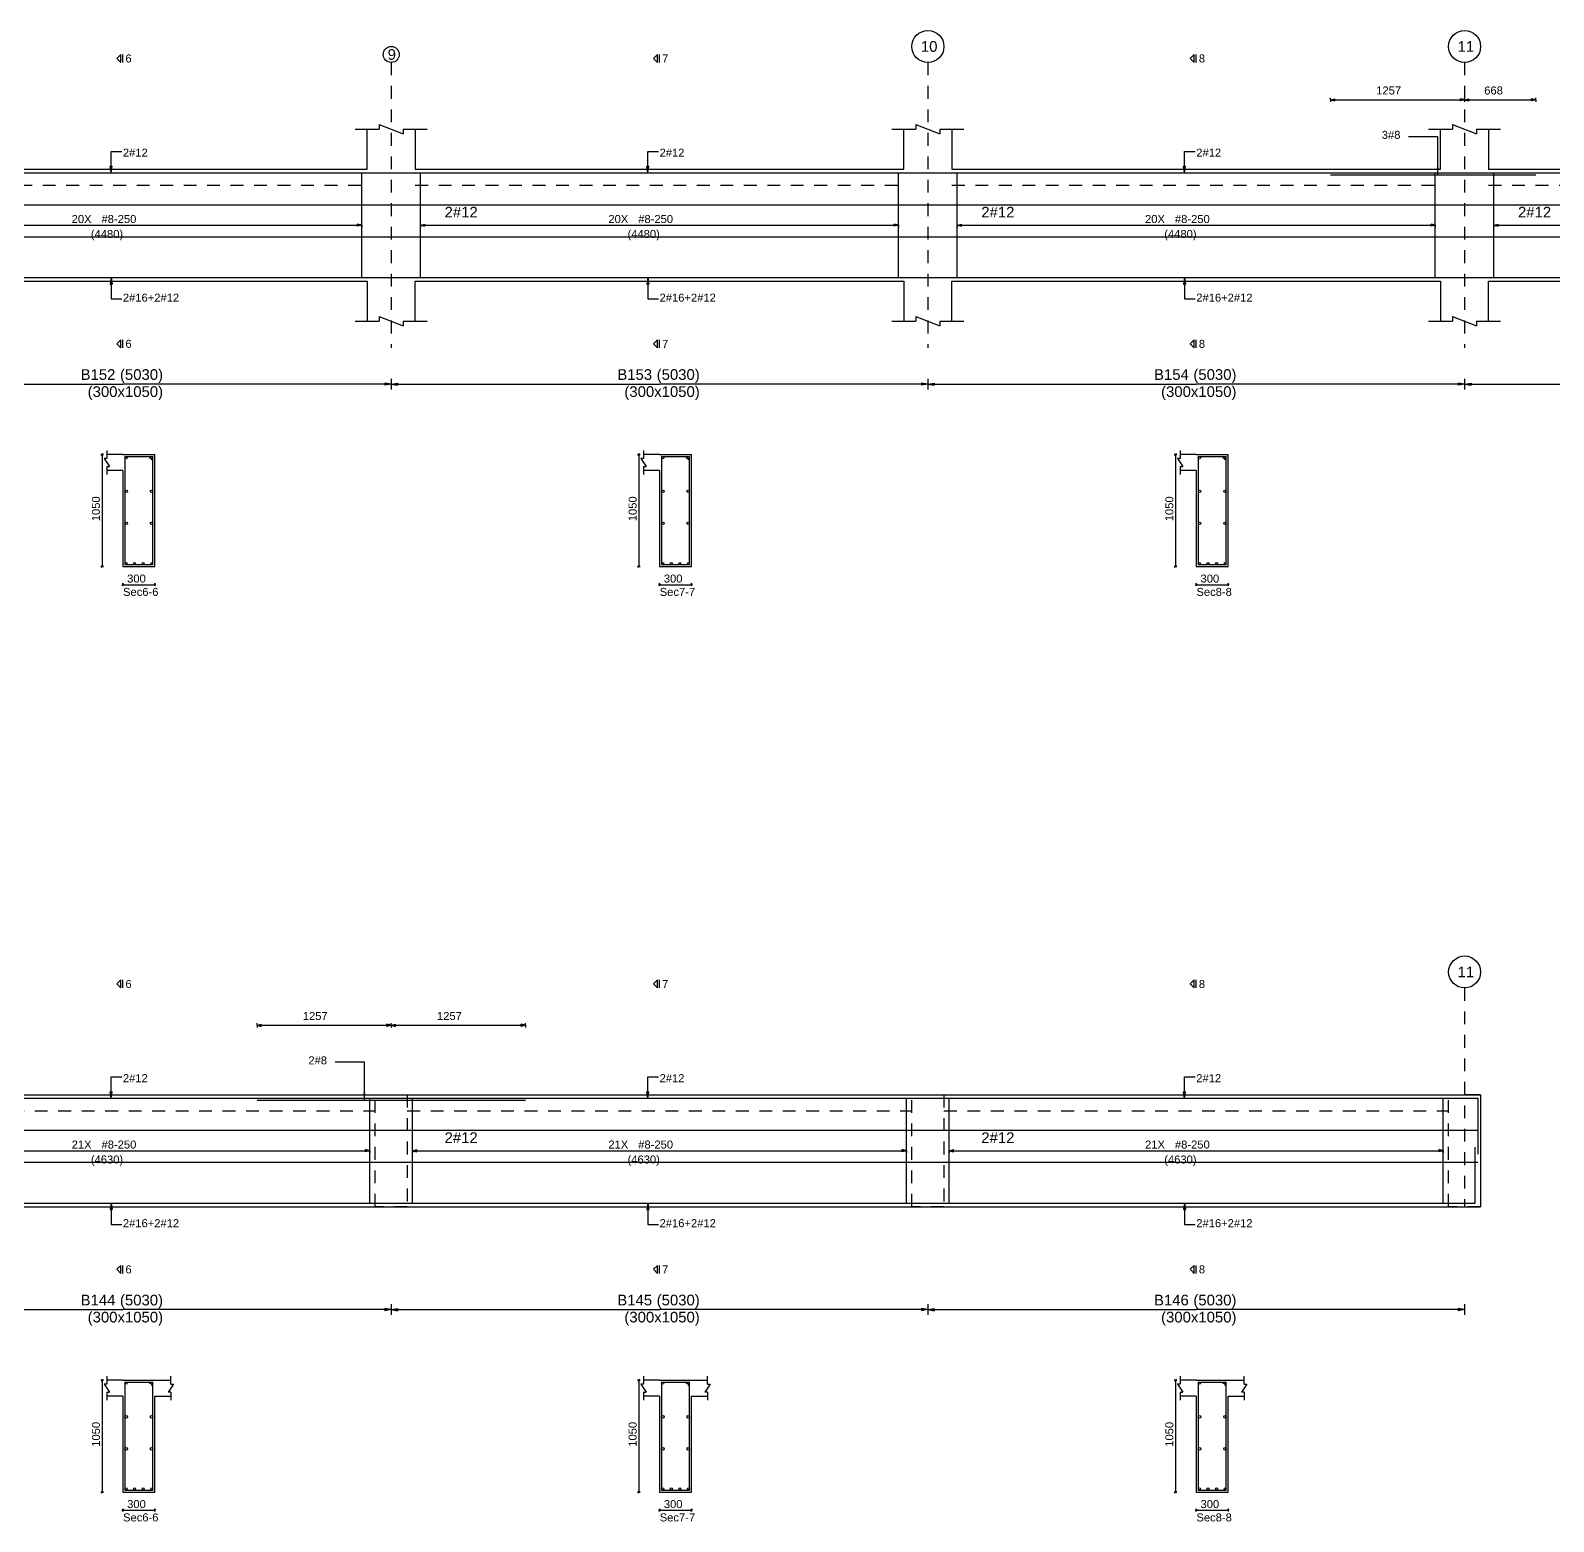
# Model space of a CAD drawing. Extents: x 0 to 98, y 3 to 248.
# Drawn here: x 64.3 to 78.57, y 233.88 to 247.86 of the extents above; entities that cross this region are included whole.
import ezdxf

# ---------------------------------------------------------------- set-up
doc = ezdxf.new("R2010")
doc.units = 0
doc.linetypes.add('ACAD_ISO02W100', pattern=[15, 12, -3])
for name, color, linetype in [('Axisline', 1, 'CONTINUOUS'), ('Axisline_Name', 2, 'CONTINUOUS'), ('Beam_bottombarlabeling', 2, 'CONTINUOUS'), ('Beam_Cross_Label', 4, 'CONTINUOUS'), ('Beam_CrossSection', 2, 'CONTINUOUS'), ('Beam_Dimensions_LS', 3, 'CONTINUOUS'), ('Beam_NameLS', 6, 'CONTINUOUS'), ('Beam_topbarsLabeling', 2, 'CONTINUOUS'), ('dim_all', 7, 'CONTINUOUS'), ('Extra_Topsteel_Labeling', 2, 'CONTINUOUS'), ('Extrabars', 7, 'CONTINUOUS'), ('Longsection', 2, 'CONTINUOUS'), ('main_botbars', 4, 'CONTINUOUS'), ('main_topbars', 4, 'CONTINUOUS'), ('SecondaryBeam', 2, 'CONTINUOUS'), ('SectionLine', 4, 'CONTINUOUS'), ('Sidefacebar', 140, 'CONTINUOUS'), ('Slabline', 253, 'CONTINUOUS'), ('span_dim', 7, 'CONTINUOUS'), ('spanline', 7, 'CONTINUOUS'), ('Stirrup_bar', 1, 'CONTINUOUS'), ('Stirrup_Dia_Spacing', 2, 'CONTINUOUS'), ('Stirrup_Length', 7, 'CONTINUOUS'), ('Stirrup_Numbers', 2, 'CONTINUOUS')]:
    doc.layers.add(name, color=color, linetype=linetype)
doc.styles.add('STRUDS_Arial', font='ARIAL.TTF', dxfattribs={"height": 0.04})

msp = doc.modelspace()

# ---------------------------------------------------------------- linework, layer by layer
at = {"layer": 'Axisline', "linetype": 'ACAD_ISO02W100', "ltscale": 0.01}
for p, q in [((67.68, 247.555), (67.68, 244.88)), ((72.71, 247.555), (72.71, 244.88)), ((77.74, 247.555), (77.74, 244.88)), ((77.74, 238.88), (77.74, 236.83))]:
    msp.add_line(p, q, dxfattribs=at)
at = {"layer": 'Axisline'}
for centre, radius in [((72.71, 247.705), 0.15), ((77.74, 247.705), 0.15), ((67.68, 247.63), 0.075), ((77.74, 239.03), 0.15)]:
    msp.add_circle(centre, radius, dxfattribs=at)
at = {"layer": 'Beam_bottombarlabeling'}
for p, q in [((65.055, 245.538), (65.045, 245.478)), ((65.055, 245.538), (65.055, 245.338)), ((65.055, 245.538), (65.065, 245.478)), ((70.085, 245.538), (70.075, 245.478)), ((70.085, 245.538), (70.085, 245.338)), ((70.085, 245.538), (70.095, 245.478)), ((75.115, 245.538), (75.105, 245.478)), ((75.115, 245.538), (75.115, 245.338)), ((75.115, 245.538), (75.125, 245.478)), ((65.045, 245.478), (65.065, 245.478)), ((70.075, 245.478), (70.095, 245.478)), ((75.105, 245.478), (75.125, 245.478)), ((65.055, 245.338), (65.155, 245.338)), ((70.085, 245.338), (70.185, 245.338)), ((75.115, 245.338), (75.215, 245.338)), ((65.055, 236.863), (65.045, 236.803)), ((65.055, 236.863), (65.055, 236.663)), ((65.055, 236.863), (65.065, 236.803)), ((70.085, 236.863), (70.075, 236.803)), ((70.085, 236.863), (70.085, 236.663)), ((70.085, 236.863), (70.095, 236.803)), ((75.115, 236.863), (75.105, 236.803)), ((75.115, 236.863), (75.115, 236.663)), ((75.115, 236.863), (75.125, 236.803)), ((65.045, 236.803), (65.065, 236.803)), ((70.075, 236.803), (70.095, 236.803)), ((75.105, 236.803), (75.125, 236.803)), ((65.055, 236.663), (65.155, 236.663)), ((70.085, 236.663), (70.185, 236.663)), ((75.115, 236.663), (75.215, 236.663))]:
    msp.add_line(p, q, dxfattribs=at)
for points in [[(65.055, 245.538), (65.045, 245.478), (65.055, 245.538), (65.065, 245.478)], [(70.085, 245.538), (70.075, 245.478), (70.085, 245.538), (70.095, 245.478)], [(75.115, 245.538), (75.105, 245.478), (75.115, 245.538), (75.125, 245.478)], [(65.055, 236.863), (65.045, 236.803), (65.055, 236.863), (65.065, 236.803)], [(70.085, 236.863), (70.075, 236.803), (70.085, 236.863), (70.095, 236.803)], [(75.115, 236.863), (75.105, 236.803), (75.115, 236.863), (75.125, 236.803)]]:
    msp.add_solid(points, dxfattribs=at)
at = {"layer": 'Beam_CrossSection'}
for p, q in [((65.015, 243.843), (64.99, 243.843)), ((64.99, 243.843), (65.04, 243.768)), ((65.015, 243.918), (65.015, 243.843)), ((65.165, 243.88), (65.015, 243.88)), ((65.165, 243.88), (65.465, 243.88)), ((65.165, 243.88), (65.165, 243.88)), ((65.465, 242.83), (65.465, 243.88)), ((65.465, 243.88), (65.465, 243.88)), ((70.045, 243.843), (70.02, 243.843)), ((70.02, 243.843), (70.07, 243.768)), ((70.045, 243.918), (70.045, 243.843)), ((70.195, 243.88), (70.045, 243.88)), ((70.195, 243.88), (70.495, 243.88)), ((70.195, 243.88), (70.195, 243.88)), ((70.495, 242.83), (70.495, 243.88)), ((70.495, 243.88), (70.495, 243.88)), ((75.075, 243.843), (75.05, 243.843)), ((75.05, 243.843), (75.1, 243.768)), ((75.075, 243.918), (75.075, 243.843)), ((75.225, 243.88), (75.075, 243.88)), ((75.225, 243.88), (75.525, 243.88)), ((75.225, 243.88), (75.225, 243.88)), ((75.525, 242.83), (75.525, 243.88)), ((75.525, 243.88), (75.525, 243.88)), ((65.015, 243.768), (65.015, 243.693)), ((65.015, 243.768), (65.04, 243.768)), ((65.165, 243.73), (65.015, 243.73)), ((65.165, 243.73), (65.165, 242.83)), ((70.045, 243.768), (70.045, 243.693)), ((70.045, 243.768), (70.07, 243.768)), ((70.195, 243.73), (70.045, 243.73)), ((70.195, 243.73), (70.195, 242.83)), ((75.075, 243.768), (75.075, 243.693)), ((75.075, 243.768), (75.1, 243.768)), ((75.225, 243.73), (75.075, 243.73)), ((75.225, 243.73), (75.225, 242.83)), ((65.165, 242.83), (65.465, 242.83)), ((70.195, 242.83), (70.495, 242.83)), ((75.225, 242.83), (75.525, 242.83)), ((65.015, 235.168), (64.99, 235.168)), ((64.99, 235.168), (65.04, 235.093)), ((65.015, 235.243), (65.015, 235.168)), ((65.165, 235.205), (65.015, 235.205)), ((65.165, 235.205), (65.465, 235.205)), ((65.165, 235.205), (65.165, 235.205)), ((65.465, 235.205), (65.465, 235.205)), ((65.465, 235.205), (65.615, 235.205)), ((65.64, 235.168), (65.59, 235.093)), ((65.615, 235.168), (65.615, 235.243)), ((65.615, 235.168), (65.64, 235.168)), ((70.045, 235.168), (70.02, 235.168)), ((70.02, 235.168), (70.07, 235.093)), ((70.045, 235.243), (70.045, 235.168)), ((70.195, 235.205), (70.045, 235.205)), ((70.195, 235.205), (70.495, 235.205)), ((70.195, 235.205), (70.195, 235.205)), ((70.495, 235.205), (70.495, 235.205)), ((70.495, 235.205), (70.645, 235.205)), ((70.67, 235.168), (70.62, 235.093)), ((70.645, 235.168), (70.645, 235.243)), ((70.645, 235.168), (70.67, 235.168)), ((75.075, 235.168), (75.05, 235.168)), ((75.05, 235.168), (75.1, 235.093)), ((75.075, 235.243), (75.075, 235.168)), ((75.225, 235.205), (75.075, 235.205)), ((75.225, 235.205), (75.525, 235.205)), ((75.225, 235.205), (75.225, 235.205)), ((75.525, 235.205), (75.525, 235.205)), ((75.525, 235.205), (75.675, 235.205)), ((75.7, 235.168), (75.65, 235.093)), ((75.675, 235.168), (75.675, 235.243)), ((75.675, 235.168), (75.7, 235.168)), ((65.015, 235.093), (65.015, 235.018)), ((65.015, 235.093), (65.04, 235.093)), ((65.165, 235.055), (65.015, 235.055)), ((65.165, 235.055), (65.165, 234.155)), ((65.465, 234.155), (65.465, 235.055)), ((65.465, 235.055), (65.615, 235.055)), ((65.615, 235.093), (65.59, 235.093)), ((65.615, 235.093), (65.615, 235.018)), ((70.045, 235.093), (70.045, 235.018)), ((70.045, 235.093), (70.07, 235.093)), ((70.195, 235.055), (70.045, 235.055)), ((70.195, 235.055), (70.195, 234.155)), ((70.495, 234.155), (70.495, 235.055)), ((70.495, 235.055), (70.645, 235.055)), ((70.645, 235.093), (70.62, 235.093)), ((70.645, 235.093), (70.645, 235.018)), ((75.075, 235.093), (75.075, 235.018)), ((75.075, 235.093), (75.1, 235.093)), ((75.225, 235.055), (75.075, 235.055)), ((75.225, 235.055), (75.225, 234.155)), ((75.525, 234.155), (75.525, 235.055)), ((75.525, 235.055), (75.675, 235.055)), ((75.675, 235.093), (75.65, 235.093)), ((75.675, 235.093), (75.675, 235.018)), ((65.165, 234.155), (65.465, 234.155)), ((70.195, 234.155), (70.495, 234.155)), ((75.225, 234.155), (75.525, 234.155))]:
    msp.add_line(p, q, dxfattribs=at)
at = {"layer": 'Beam_topbarsLabeling'}
for p, q in [((65.055, 246.522), (65.055, 246.722)), ((65.055, 246.722), (65.155, 246.722)), ((70.085, 246.522), (70.085, 246.722)), ((70.085, 246.722), (70.185, 246.722)), ((75.115, 246.522), (75.115, 246.722)), ((75.115, 246.722), (75.215, 246.722)), ((65.055, 246.522), (65.045, 246.582)), ((65.045, 246.582), (65.065, 246.582)), ((65.055, 246.522), (65.065, 246.582)), ((65.055, 246.582), (65.06, 246.582)), ((70.085, 246.522), (70.075, 246.582)), ((70.075, 246.582), (70.095, 246.582)), ((70.085, 246.522), (70.095, 246.582)), ((70.085, 246.582), (70.09, 246.582)), ((75.115, 246.522), (75.105, 246.582)), ((75.105, 246.582), (75.125, 246.582)), ((75.115, 246.522), (75.125, 246.582)), ((75.115, 246.582), (75.12, 246.582)), ((65.055, 237.847), (65.055, 238.047)), ((65.055, 238.047), (65.155, 238.047)), ((70.085, 237.847), (70.085, 238.047)), ((70.085, 238.047), (70.185, 238.047)), ((75.115, 237.847), (75.115, 238.047)), ((75.115, 238.047), (75.215, 238.047)), ((65.055, 237.847), (65.045, 237.907)), ((65.045, 237.907), (65.065, 237.907)), ((65.055, 237.847), (65.065, 237.907)), ((65.055, 237.907), (65.06, 237.907)), ((70.085, 237.847), (70.075, 237.907)), ((70.075, 237.907), (70.095, 237.907)), ((70.085, 237.847), (70.095, 237.907)), ((70.085, 237.907), (70.09, 237.907)), ((75.115, 237.847), (75.105, 237.907)), ((75.105, 237.907), (75.125, 237.907)), ((75.115, 237.847), (75.125, 237.907)), ((75.115, 237.907), (75.12, 237.907))]:
    msp.add_line(p, q, dxfattribs=at)
for points in [[(65.055, 246.522), (65.045, 246.582), (65.055, 246.522), (65.065, 246.582)], [(70.085, 246.522), (70.075, 246.582), (70.085, 246.522), (70.095, 246.582)], [(75.115, 246.522), (75.105, 246.582), (75.115, 246.522), (75.125, 246.582)], [(65.055, 237.847), (65.045, 237.907), (65.055, 237.847), (65.065, 237.907)], [(70.085, 237.847), (70.075, 237.907), (70.085, 237.847), (70.095, 237.907)], [(75.115, 237.847), (75.105, 237.907), (75.115, 237.847), (75.125, 237.907)]]:
    msp.add_solid(points, dxfattribs=at)
at = {"layer": 'dim_all'}
for p, q in [((76.4825, 247.205), (76.4825, 247.225)), ((76.4825, 247.205), (76.4825, 247.218)), ((76.4825, 247.205), (76.4825, 247.218)), ((76.4825, 247.205), (76.5225, 247.215)), ((76.4825, 247.205), (76.4825, 247.185)), ((76.4825, 247.205), (76.5225, 247.195)), ((76.4825, 247.205), (76.4825, 247.193)), ((76.4825, 247.205), (76.4825, 247.193)), ((76.4825, 247.205), (78.4075, 247.205)), ((76.5225, 247.195), (76.5225, 247.215)), ((77.74, 247.205), (77.7, 247.215)), ((77.7, 247.195), (77.7, 247.215)), ((77.74, 247.205), (77.7, 247.215)), ((77.7, 247.195), (77.7, 247.215)), ((77.74, 247.205), (77.7, 247.195)), ((77.74, 247.205), (77.7, 247.195)), ((77.74, 247.205), (77.74, 247.225)), ((77.74, 247.205), (77.74, 247.225)), ((77.74, 247.205), (77.74, 247.225)), ((77.74, 247.205), (77.74, 247.225)), ((77.74, 247.205), (77.74, 247.218)), ((77.74, 247.205), (77.74, 247.218)), ((77.74, 247.205), (77.74, 247.218)), ((77.74, 247.205), (77.74, 247.218)), ((77.74, 247.205), (77.78, 247.215)), ((77.74, 247.205), (77.78, 247.215)), ((77.74, 247.205), (77.74, 247.185)), ((77.74, 247.205), (77.78, 247.195)), ((77.74, 247.205), (77.74, 247.185)), ((77.74, 247.205), (77.74, 247.193)), ((77.74, 247.205), (77.74, 247.193)), ((77.74, 247.205), (77.74, 247.193)), ((77.74, 247.205), (77.74, 247.193)), ((77.74, 247.205), (77.74, 247.205)), ((77.74, 247.205), (77.74, 247.185)), ((77.74, 247.205), (77.78, 247.195)), ((77.74, 247.205), (77.74, 247.185)), ((77.78, 247.195), (77.78, 247.215)), ((77.78, 247.195), (77.78, 247.215)), ((78.4075, 247.205), (78.3675, 247.215)), ((78.3675, 247.195), (78.3675, 247.215)), ((78.4075, 247.205), (78.3675, 247.195)), ((78.4075, 247.205), (78.4075, 247.225)), ((78.4075, 247.205), (78.4075, 247.218)), ((78.4075, 247.205), (78.4075, 247.218)), ((78.4075, 247.205), (78.4075, 247.185)), ((78.4075, 247.205), (78.4075, 247.193)), ((78.4075, 247.205), (78.4075, 247.193)), ((64.97, 243.88), (64.9575, 243.88)), ((64.97, 243.88), (64.9612, 243.871)), ((64.97, 243.88), (64.9789, 243.889)), ((64.97, 243.88), (64.9825, 243.88)), ((64.97, 243.88), (64.97, 242.83)), ((70, 243.88), (69.9875, 243.88)), ((70, 243.88), (69.9912, 243.871)), ((70, 243.88), (70.0089, 243.889)), ((70, 243.88), (70.0125, 243.88)), ((70, 243.88), (70, 242.83)), ((75.03, 243.88), (75.0175, 243.88)), ((75.03, 243.88), (75.0212, 243.871)), ((75.03, 243.88), (75.0389, 243.889)), ((75.03, 243.88), (75.0425, 243.88)), ((75.03, 243.88), (75.03, 242.83)), ((64.97, 242.83), (64.9575, 242.83)), ((64.97, 242.83), (64.9612, 242.821)), ((64.97, 242.83), (64.9789, 242.839)), ((64.97, 242.83), (64.9825, 242.83)), ((70, 242.83), (69.9875, 242.83)), ((70, 242.83), (69.9912, 242.821)), ((70, 242.83), (70.0089, 242.839)), ((70, 242.83), (70.0125, 242.83)), ((75.03, 242.83), (75.0175, 242.83)), ((75.03, 242.83), (75.0212, 242.821)), ((75.03, 242.83), (75.0389, 242.839)), ((75.03, 242.83), (75.0425, 242.83)), ((65.165, 242.66), (65.165, 242.673)), ((65.165, 242.66), (65.1739, 242.669)), ((65.465, 242.66), (65.465, 242.673)), ((65.465, 242.66), (65.4739, 242.669)), ((70.195, 242.66), (70.195, 242.673)), ((70.195, 242.66), (70.2039, 242.669)), ((70.495, 242.66), (70.495, 242.673)), ((70.495, 242.66), (70.5039, 242.669)), ((75.225, 242.66), (75.225, 242.673)), ((75.225, 242.66), (75.2339, 242.669)), ((75.525, 242.66), (75.525, 242.673)), ((75.525, 242.66), (75.5339, 242.669)), ((65.165, 242.66), (65.1562, 242.651)), ((65.165, 242.66), (65.165, 242.648)), ((65.165, 242.66), (65.465, 242.66)), ((65.465, 242.66), (65.4562, 242.651)), ((65.465, 242.66), (65.465, 242.648)), ((70.195, 242.66), (70.1862, 242.651)), ((70.195, 242.66), (70.195, 242.648)), ((70.195, 242.66), (70.495, 242.66)), ((70.495, 242.66), (70.4862, 242.651)), ((70.495, 242.66), (70.495, 242.648)), ((75.225, 242.66), (75.2162, 242.651)), ((75.225, 242.66), (75.225, 242.648)), ((75.225, 242.66), (75.525, 242.66)), ((75.525, 242.66), (75.5162, 242.651)), ((75.525, 242.66), (75.525, 242.648)), ((66.4225, 238.53), (66.4225, 238.55)), ((66.4225, 238.53), (66.4225, 238.543)), ((66.4225, 238.53), (66.4225, 238.543)), ((66.4225, 238.53), (66.4625, 238.54)), ((66.4225, 238.53), (66.4225, 238.51)), ((66.4225, 238.53), (66.4625, 238.52)), ((66.4225, 238.53), (66.4225, 238.518)), ((66.4225, 238.53), (66.4225, 238.518)), ((66.4225, 238.53), (68.9375, 238.53)), ((66.4625, 238.52), (66.4625, 238.54)), ((67.68, 238.53), (67.64, 238.54)), ((67.64, 238.52), (67.64, 238.54)), ((67.68, 238.53), (67.64, 238.54)), ((67.64, 238.52), (67.64, 238.54)), ((67.68, 238.53), (67.64, 238.52)), ((67.68, 238.53), (67.64, 238.52)), ((67.68, 238.53), (67.68, 238.55)), ((67.68, 238.53), (67.68, 238.55)), ((67.68, 238.53), (67.68, 238.55)), ((67.68, 238.53), (67.68, 238.55)), ((67.68, 238.53), (67.68, 238.543)), ((67.68, 238.53), (67.68, 238.543)), ((67.68, 238.53), (67.68, 238.543)), ((67.68, 238.53), (67.68, 238.543)), ((67.68, 238.53), (67.72, 238.54)), ((67.68, 238.53), (67.72, 238.54)), ((67.68, 238.53), (67.68, 238.51)), ((67.68, 238.53), (67.72, 238.52)), ((67.68, 238.53), (67.68, 238.51)), ((67.68, 238.53), (67.68, 238.518)), ((67.68, 238.53), (67.68, 238.518)), ((67.68, 238.53), (67.68, 238.518)), ((67.68, 238.53), (67.68, 238.518)), ((67.68, 238.53), (67.68, 238.53)), ((67.68, 238.53), (67.68, 238.51)), ((67.68, 238.53), (67.72, 238.52)), ((67.68, 238.53), (67.68, 238.51)), ((67.72, 238.52), (67.72, 238.54)), ((67.72, 238.52), (67.72, 238.54)), ((68.9375, 238.53), (68.8975, 238.54)), ((68.8975, 238.52), (68.8975, 238.54)), ((68.9375, 238.53), (68.8975, 238.52)), ((68.9375, 238.53), (68.9375, 238.55)), ((68.9375, 238.53), (68.9375, 238.543)), ((68.9375, 238.53), (68.9375, 238.543)), ((68.9375, 238.53), (68.9375, 238.51)), ((68.9375, 238.53), (68.9375, 238.518)), ((68.9375, 238.53), (68.9375, 238.518)), ((64.97, 235.205), (64.9575, 235.205)), ((64.97, 235.205), (64.9612, 235.196)), ((64.97, 235.205), (64.9789, 235.214)), ((64.97, 235.205), (64.9825, 235.205)), ((64.97, 235.205), (64.97, 234.155)), ((70, 235.205), (69.9875, 235.205)), ((70, 235.205), (69.9912, 235.196)), ((70, 235.205), (70.0089, 235.214)), ((70, 235.205), (70.0125, 235.205)), ((70, 235.205), (70, 234.155)), ((75.03, 235.205), (75.0175, 235.205)), ((75.03, 235.205), (75.0212, 235.196)), ((75.03, 235.205), (75.0389, 235.214)), ((75.03, 235.205), (75.0425, 235.205)), ((75.03, 235.205), (75.03, 234.155)), ((64.97, 234.155), (64.9575, 234.155)), ((64.97, 234.155), (64.9612, 234.146)), ((64.97, 234.155), (64.9789, 234.164)), ((64.97, 234.155), (64.9825, 234.155)), ((70, 234.155), (69.9875, 234.155)), ((70, 234.155), (69.9912, 234.146)), ((70, 234.155), (70.0089, 234.164)), ((70, 234.155), (70.0125, 234.155)), ((75.03, 234.155), (75.0175, 234.155)), ((75.03, 234.155), (75.0212, 234.146)), ((75.03, 234.155), (75.0389, 234.164)), ((75.03, 234.155), (75.0425, 234.155)), ((65.165, 233.985), (65.1562, 233.976)), ((65.165, 233.985), (65.165, 233.998)), ((65.165, 233.985), (65.1739, 233.994)), ((65.165, 233.985), (65.165, 233.973)), ((65.165, 233.985), (65.465, 233.985)), ((65.465, 233.985), (65.4562, 233.976)), ((65.465, 233.985), (65.465, 233.998)), ((65.465, 233.985), (65.4739, 233.994)), ((65.465, 233.985), (65.465, 233.973)), ((70.195, 233.985), (70.1862, 233.976)), ((70.195, 233.985), (70.195, 233.998)), ((70.195, 233.985), (70.2039, 233.994)), ((70.195, 233.985), (70.195, 233.973)), ((70.195, 233.985), (70.495, 233.985)), ((70.495, 233.985), (70.4862, 233.976)), ((70.495, 233.985), (70.495, 233.998)), ((70.495, 233.985), (70.5039, 233.994)), ((70.495, 233.985), (70.495, 233.973)), ((75.225, 233.985), (75.2162, 233.976)), ((75.225, 233.985), (75.225, 233.998)), ((75.225, 233.985), (75.2339, 233.994)), ((75.225, 233.985), (75.225, 233.973)), ((75.225, 233.985), (75.525, 233.985)), ((75.525, 233.985), (75.5162, 233.976)), ((75.525, 233.985), (75.525, 233.998)), ((75.525, 233.985), (75.5339, 233.994)), ((75.525, 233.985), (75.525, 233.973))]:
    msp.add_line(p, q, dxfattribs=at)
for points in [[(76.4825, 247.205), (76.5225, 247.215), (76.4825, 247.205), (76.5225, 247.195)], [(77.74, 247.205), (77.7, 247.215), (77.74, 247.205), (77.7, 247.195)], [(77.74, 247.205), (77.7, 247.215), (77.74, 247.205), (77.7, 247.195)], [(77.74, 247.205), (77.78, 247.215), (77.74, 247.205), (77.78, 247.195)], [(77.74, 247.205), (77.78, 247.215), (77.74, 247.205), (77.78, 247.195)], [(78.4075, 247.205), (78.3675, 247.215), (78.4075, 247.205), (78.3675, 247.195)], [(66.4225, 238.53), (66.4625, 238.54), (66.4225, 238.53), (66.4625, 238.52)], [(67.68, 238.53), (67.64, 238.54), (67.68, 238.53), (67.64, 238.52)], [(67.68, 238.53), (67.64, 238.54), (67.68, 238.53), (67.64, 238.52)], [(67.68, 238.53), (67.72, 238.54), (67.68, 238.53), (67.72, 238.52)], [(67.68, 238.53), (67.72, 238.54), (67.68, 238.53), (67.72, 238.52)], [(68.9375, 238.53), (68.8975, 238.54), (68.9375, 238.53), (68.8975, 238.52)]]:
    msp.add_solid(points, dxfattribs=at)
at = {"layer": 'Extra_Topsteel_Labeling'}
for p, q in [((77.4885, 246.859), (77.2135, 246.859)), ((77.4885, 246.509), (77.4885, 246.859)), ((67.4285, 238.184), (67.1535, 238.184)), ((67.4285, 237.834), (67.4285, 238.184))]:
    msp.add_line(p, q, dxfattribs=at)
for points in [[(77.4885, 246.509), (77.4785, 246.569), (77.4885, 246.509), (77.4985, 246.569)], [(67.4285, 237.834), (67.4185, 237.894), (67.4285, 237.834), (67.4385, 237.894)]]:
    msp.add_solid(points, dxfattribs=at)
at = {"layer": 'Extrabars'}
for p, q in [((78.4075, 246.5), (76.4825, 246.5)), ((68.9375, 237.825), (66.4225, 237.825))]:
    msp.add_line(p, q, dxfattribs=at)
at = {"layer": 'Longsection'}
for p, q in [((67.5675, 246.975), (67.5675, 246.93)), ((67.5675, 246.975), (67.7925, 246.885)), ((72.5975, 246.975), (72.5975, 246.93)), ((72.5975, 246.975), (72.8225, 246.885)), ((77.6275, 246.975), (77.6275, 246.93)), ((77.6275, 246.975), (77.8525, 246.885)), ((67.3425, 246.93), (67.455, 246.93)), ((67.3425, 246.93), (67.5675, 246.93)), ((67.455, 246.555), (67.455, 246.93)), ((67.7925, 246.93), (67.7925, 246.885)), ((67.7925, 246.93), (68.0175, 246.93)), ((67.905, 246.93), (67.905, 246.555)), ((72.3725, 246.93), (72.485, 246.93)), ((72.3725, 246.93), (72.5975, 246.93)), ((72.485, 246.555), (72.485, 246.93)), ((72.8225, 246.93), (72.8225, 246.885)), ((72.8225, 246.93), (73.0475, 246.93)), ((72.935, 246.93), (72.935, 246.555)), ((77.4025, 246.93), (77.515, 246.93)), ((77.4025, 246.93), (77.6275, 246.93)), ((77.515, 246.555), (77.515, 246.93)), ((77.8525, 246.93), (77.8525, 246.885)), ((77.8525, 246.93), (78.0775, 246.93)), ((77.965, 246.93), (77.965, 246.555)), ((62.875, 246.555), (67.455, 246.555)), ((67.905, 246.555), (72.485, 246.555)), ((72.935, 246.555), (77.515, 246.555)), ((77.965, 246.555), (80.185, 246.555)), ((62.875, 245.505), (67.455, 245.505)), ((67.455, 245.505), (67.455, 245.13)), ((67.905, 245.13), (67.905, 245.505)), ((67.905, 245.505), (72.485, 245.505)), ((72.485, 245.505), (72.485, 245.13)), ((72.935, 245.13), (72.935, 245.505)), ((72.935, 245.505), (77.515, 245.505)), ((77.515, 245.505), (77.515, 245.13)), ((77.965, 245.13), (77.965, 245.505)), ((77.965, 245.505), (80.185, 245.505)), ((67.3425, 245.13), (67.455, 245.13)), ((67.3425, 245.13), (67.5675, 245.13)), ((67.5675, 245.175), (67.5675, 245.13)), ((67.5675, 245.175), (67.7925, 245.085)), ((67.7925, 245.13), (67.7925, 245.085)), ((67.7925, 245.13), (68.0175, 245.13)), ((72.3725, 245.13), (72.485, 245.13)), ((72.3725, 245.13), (72.5975, 245.13)), ((72.5975, 245.175), (72.5975, 245.13)), ((72.5975, 245.175), (72.8225, 245.085)), ((72.8225, 245.13), (72.8225, 245.085)), ((72.8225, 245.13), (73.0475, 245.13)), ((77.4025, 245.13), (77.515, 245.13)), ((77.4025, 245.13), (77.6275, 245.13)), ((77.6275, 245.175), (77.6275, 245.13)), ((77.6275, 245.175), (77.8525, 245.085)), ((77.8525, 245.13), (77.8525, 245.085)), ((77.8525, 245.13), (78.0775, 245.13)), ((62.65, 237.88), (67.83, 237.88)), ((67.68, 237.88), (72.86, 237.88)), ((72.71, 237.88), (77.89, 237.88)), ((77.89, 237.88), (77.74, 237.88)), ((77.89, 237.88), (77.89, 236.83)), ((62.5, 236.83), (67.83, 236.83)), ((67.53, 236.83), (72.86, 236.83)), ((72.56, 236.83), (77.89, 236.83))]:
    msp.add_line(p, q, dxfattribs=at)
at = {"layer": 'main_botbars'}
for p, q in [((62.45, 246.522), (67.88, 246.522)), ((67.48, 246.522), (72.91, 246.522)), ((72.51, 246.522), (77.94, 246.522)), ((77.54, 246.522), (80.61, 246.522)), ((62.475, 245.538), (67.855, 245.538)), ((67.505, 245.538), (67.505, 245.538)), ((67.505, 245.538), (72.885, 245.538)), ((72.535, 245.538), (72.535, 245.538)), ((72.535, 245.538), (77.915, 245.538)), ((77.565, 245.538), (77.565, 245.538)), ((77.565, 245.538), (80.585, 245.538)), ((62.525, 237.847), (67.805, 237.847)), ((67.555, 237.847), (72.835, 237.847)), ((72.585, 237.847), (77.865, 237.847)), ((77.865, 237.847), (77.865, 237.322)), ((77.84, 236.863), (77.84, 237.388)), ((62.55, 236.863), (67.78, 236.863)), ((67.58, 236.863), (67.58, 236.863)), ((67.58, 236.863), (72.81, 236.863)), ((72.61, 236.863), (77.84, 236.863))]:
    msp.add_line(p, q, dxfattribs=at)
for centre in [(65.1938, 242.859), (65.2746, 242.859), (65.3555, 242.859), (65.4363, 242.859), (70.2238, 242.859), (70.3046, 242.859), (70.3855, 242.859), (70.4663, 242.859), (75.2538, 242.859), (75.3346, 242.859), (75.4155, 242.859), (75.4963, 242.859), (65.1938, 234.184), (65.2746, 234.184), (65.3555, 234.184), (65.4363, 234.184), (70.2238, 234.184), (70.3046, 234.184), (70.3855, 234.184), (70.4663, 234.184), (75.2538, 234.184), (75.3346, 234.184), (75.4155, 234.184), (75.4963, 234.184)]:
    msp.add_circle(centre, 0.01, dxfattribs=at)
at = {"layer": 'main_topbars'}
for centre in [(65.1938, 243.851), (65.4363, 243.851), (70.2238, 243.851), (70.4663, 243.851), (75.2538, 243.851), (75.4963, 243.851), (65.1938, 235.176), (65.4363, 235.176), (70.2238, 235.176), (70.4663, 235.176), (75.2538, 235.176), (75.4963, 235.176)]:
    msp.add_circle(centre, 0.01, dxfattribs=at)
at = {"layer": 'SecondaryBeam', "linetype": 'ACAD_ISO02W100', "ltscale": 0.01}
for p, q in [((67.53, 237.88), (67.83, 237.88)), ((67.53, 236.83), (67.53, 237.88)), ((67.83, 237.88), (67.83, 236.83)), ((72.56, 237.88), (72.86, 237.88)), ((72.56, 236.83), (72.56, 237.88)), ((72.86, 237.88), (72.86, 236.83)), ((77.59, 237.88), (77.89, 237.88)), ((77.59, 236.83), (77.59, 237.88)), ((77.89, 237.88), (77.89, 236.83)), ((67.83, 236.83), (67.53, 236.83)), ((72.86, 236.83), (72.56, 236.83)), ((77.89, 236.83), (77.59, 236.83))]:
    msp.add_line(p, q, dxfattribs=at)
at = {"layer": 'SectionLine'}
for p, q in [((65.145, 247.63), (65.1075, 247.593)), ((65.145, 247.555), (65.1075, 247.593)), ((65.145, 247.555), (65.145, 247.63)), ((65.165, 247.555), (65.165, 247.63)), ((70.175, 247.63), (70.1375, 247.593)), ((70.175, 247.555), (70.1375, 247.593)), ((70.175, 247.555), (70.175, 247.63)), ((70.195, 247.555), (70.195, 247.63)), ((75.205, 247.63), (75.1675, 247.593)), ((75.205, 247.555), (75.1675, 247.593)), ((75.205, 247.555), (75.205, 247.63)), ((75.225, 247.555), (75.225, 247.63)), ((65.145, 244.955), (65.1075, 244.918)), ((65.145, 244.88), (65.145, 244.955)), ((65.165, 244.88), (65.165, 244.955)), ((70.175, 244.955), (70.1375, 244.918)), ((70.175, 244.88), (70.175, 244.955)), ((70.195, 244.88), (70.195, 244.955)), ((75.205, 244.955), (75.1675, 244.918)), ((75.205, 244.88), (75.205, 244.955)), ((75.225, 244.88), (75.225, 244.955)), ((65.145, 244.88), (65.1075, 244.918)), ((70.175, 244.88), (70.1375, 244.918)), ((75.205, 244.88), (75.1675, 244.918)), ((65.145, 238.955), (65.1075, 238.918)), ((65.145, 238.88), (65.145, 238.955)), ((65.165, 238.88), (65.165, 238.955)), ((70.175, 238.955), (70.1375, 238.918)), ((70.175, 238.88), (70.175, 238.955)), ((70.195, 238.88), (70.195, 238.955)), ((75.205, 238.955), (75.1675, 238.918)), ((75.205, 238.88), (75.205, 238.955)), ((75.225, 238.88), (75.225, 238.955)), ((65.145, 238.88), (65.1075, 238.918)), ((70.175, 238.88), (70.1375, 238.918)), ((75.205, 238.88), (75.1675, 238.918)), ((65.145, 236.28), (65.1075, 236.243)), ((65.145, 236.205), (65.1075, 236.243)), ((65.145, 236.205), (65.145, 236.28)), ((65.165, 236.205), (65.165, 236.28)), ((70.175, 236.28), (70.1375, 236.243)), ((70.175, 236.205), (70.1375, 236.243)), ((70.175, 236.205), (70.175, 236.28)), ((70.195, 236.205), (70.195, 236.28)), ((75.205, 236.28), (75.1675, 236.243)), ((75.205, 236.205), (75.1675, 236.243)), ((75.205, 236.205), (75.205, 236.28)), ((75.225, 236.205), (75.225, 236.28))]:
    msp.add_line(p, q, dxfattribs=at)
at = {"layer": 'Sidefacebar'}
for p, q in [((62.45, 246.222), (67.88, 246.222)), ((67.48, 246.222), (72.91, 246.222)), ((72.51, 246.222), (77.94, 246.222)), ((77.54, 246.222), (80.61, 246.222)), ((62.45, 245.922), (67.88, 245.922)), ((67.48, 245.922), (72.91, 245.922)), ((72.51, 245.922), (77.94, 245.922)), ((77.54, 245.922), (80.61, 245.922)), ((62.525, 237.547), (67.805, 237.547)), ((67.555, 237.547), (72.835, 237.547)), ((72.585, 237.547), (77.865, 237.547)), ((62.525, 237.247), (67.805, 237.247)), ((67.555, 237.247), (72.835, 237.247)), ((72.585, 237.247), (77.865, 237.247))]:
    msp.add_line(p, q, dxfattribs=at)
for centre in [(65.196, 243.535), (65.434, 243.535), (70.226, 243.535), (70.464, 243.535), (75.256, 243.535), (75.494, 243.535), (65.196, 243.235), (65.434, 243.235), (70.226, 243.235), (70.464, 243.235), (75.256, 243.235), (75.494, 243.235), (65.196, 234.86), (65.434, 234.86), (70.226, 234.86), (70.464, 234.86), (75.256, 234.86), (75.494, 234.86), (65.196, 234.56), (65.434, 234.56), (70.226, 234.56), (70.464, 234.56), (75.256, 234.56), (75.494, 234.56)]:
    msp.add_circle(centre, 0.012, dxfattribs=at)
at = {"layer": 'Slabline', "linetype": 'ACAD_ISO02W100', "ltscale": 0.01}
for p, q in [((62.875, 246.405), (67.455, 246.405)), ((67.905, 246.405), (72.485, 246.405)), ((72.935, 246.405), (77.515, 246.405)), ((77.965, 246.405), (80.185, 246.405)), ((62.8, 237.73), (67.53, 237.73)), ((67.83, 237.73), (72.56, 237.73)), ((72.86, 237.73), (77.59, 237.73))]:
    msp.add_line(p, q, dxfattribs=at)
at = {"layer": 'spanline'}
for p, q in [((62.65, 244.54), (65.165, 244.54)), ((67.68, 244.54), (65.165, 244.54)), ((67.68, 244.54), (67.62, 244.55)), ((67.62, 244.55), (67.62, 244.53)), ((67.68, 244.54), (67.62, 244.53)), ((67.68, 244.59), (67.68, 244.49)), ((67.68, 244.59), (67.68, 244.49)), ((67.68, 244.54), (67.74, 244.55)), ((67.68, 244.54), (70.195, 244.54)), ((67.68, 244.54), (67.74, 244.53)), ((67.74, 244.55), (67.74, 244.53)), ((72.71, 244.54), (70.195, 244.54)), ((72.71, 244.54), (72.65, 244.55)), ((72.65, 244.55), (72.65, 244.53)), ((72.71, 244.54), (72.65, 244.53)), ((72.71, 244.59), (72.71, 244.49)), ((72.71, 244.59), (72.71, 244.49)), ((72.71, 244.54), (72.77, 244.55)), ((72.71, 244.54), (75.225, 244.54)), ((72.71, 244.54), (72.77, 244.53)), ((72.77, 244.55), (72.77, 244.53)), ((77.74, 244.54), (75.225, 244.54)), ((77.74, 244.54), (77.68, 244.55)), ((77.68, 244.55), (77.68, 244.53)), ((77.74, 244.54), (77.68, 244.53)), ((77.74, 244.59), (77.74, 244.49)), ((77.74, 244.59), (77.74, 244.49)), ((77.74, 244.54), (77.8, 244.55)), ((77.74, 244.54), (79.075, 244.54)), ((77.74, 244.54), (77.8, 244.53)), ((77.8, 244.55), (77.8, 244.53)), ((62.65, 235.865), (65.165, 235.865)), ((67.68, 235.865), (65.165, 235.865)), ((67.68, 235.865), (67.62, 235.875)), ((67.62, 235.875), (67.62, 235.855)), ((67.68, 235.865), (67.62, 235.855)), ((67.68, 235.915), (67.68, 235.815)), ((67.68, 235.915), (67.68, 235.815)), ((67.68, 235.865), (67.74, 235.875)), ((67.68, 235.865), (70.195, 235.865)), ((67.68, 235.865), (67.74, 235.855)), ((67.74, 235.875), (67.74, 235.855)), ((72.71, 235.865), (70.195, 235.865)), ((72.71, 235.865), (72.65, 235.875)), ((72.65, 235.875), (72.65, 235.855)), ((72.71, 235.865), (72.65, 235.855)), ((72.71, 235.915), (72.71, 235.815)), ((72.71, 235.915), (72.71, 235.815)), ((72.71, 235.865), (72.77, 235.875)), ((72.71, 235.865), (75.225, 235.865)), ((72.71, 235.865), (72.77, 235.855)), ((72.77, 235.875), (72.77, 235.855)), ((77.74, 235.865), (75.225, 235.865)), ((77.74, 235.865), (77.68, 235.875)), ((77.68, 235.875), (77.68, 235.855)), ((77.74, 235.865), (77.68, 235.855)), ((77.74, 235.915), (77.74, 235.815))]:
    msp.add_line(p, q, dxfattribs=at)
for points in [[(67.68, 244.54), (67.62, 244.55), (67.68, 244.54), (67.62, 244.53)], [(67.68, 244.54), (67.74, 244.55), (67.68, 244.54), (67.74, 244.53)], [(72.71, 244.54), (72.65, 244.55), (72.71, 244.54), (72.65, 244.53)], [(72.71, 244.54), (72.77, 244.55), (72.71, 244.54), (72.77, 244.53)], [(77.74, 244.54), (77.68, 244.55), (77.74, 244.54), (77.68, 244.53)], [(77.74, 244.54), (77.8, 244.55), (77.74, 244.54), (77.8, 244.53)], [(67.68, 235.865), (67.62, 235.875), (67.68, 235.865), (67.62, 235.855)], [(67.68, 235.865), (67.74, 235.875), (67.68, 235.865), (67.74, 235.855)], [(72.71, 235.865), (72.65, 235.875), (72.71, 235.865), (72.65, 235.855)], [(72.71, 235.865), (72.77, 235.875), (72.71, 235.865), (72.77, 235.855)], [(77.74, 235.865), (77.68, 235.875), (77.74, 235.865), (77.68, 235.855)]]:
    msp.add_solid(points, dxfattribs=at)
at = {"layer": 'Stirrup_bar'}
for p, q in [((67.405, 245.538), (67.405, 246.522)), ((67.955, 245.538), (67.955, 246.522)), ((72.435, 245.538), (72.435, 246.522)), ((72.985, 245.538), (72.985, 246.522)), ((77.465, 245.538), (77.465, 246.522)), ((78.015, 245.538), (78.015, 246.522)), ((65.1838, 243.861), (65.1838, 242.849)), ((65.1838, 243.861), (65.4463, 243.861)), ((65.4292, 243.858), (65.4151, 243.844)), ((65.4433, 243.844), (65.4292, 243.83)), ((65.4463, 242.849), (65.4463, 243.861)), ((70.2138, 243.861), (70.2138, 242.849)), ((70.2138, 243.861), (70.4763, 243.861)), ((70.4592, 243.858), (70.445, 243.844)), ((70.4733, 243.844), (70.4592, 243.83)), ((70.4763, 242.849), (70.4763, 243.861)), ((75.2438, 243.861), (75.2438, 242.849)), ((75.2438, 243.861), (75.5063, 243.861)), ((75.4892, 243.858), (75.475, 243.844)), ((75.5033, 243.844), (75.4892, 243.83)), ((75.5063, 242.849), (75.5063, 243.861)), ((65.1838, 242.849), (65.4463, 242.849)), ((70.2138, 242.849), (70.4763, 242.849)), ((75.2438, 242.849), (75.5063, 242.849)), ((67.48, 236.863), (67.48, 237.847)), ((67.88, 236.863), (67.88, 237.847)), ((72.51, 236.863), (72.51, 237.847)), ((72.91, 236.863), (72.91, 237.847)), ((77.54, 236.863), (77.54, 237.847)), ((65.1838, 235.186), (65.1838, 234.174)), ((65.1838, 235.186), (65.4463, 235.186)), ((65.4292, 235.183), (65.4151, 235.169)), ((65.4433, 235.169), (65.4292, 235.155)), ((65.4463, 234.174), (65.4463, 235.186)), ((70.2138, 235.186), (70.2138, 234.174)), ((70.2138, 235.186), (70.4763, 235.186)), ((70.4592, 235.183), (70.445, 235.169)), ((70.4733, 235.169), (70.4592, 235.155)), ((70.4763, 234.174), (70.4763, 235.186)), ((75.2438, 235.186), (75.2438, 234.174)), ((75.2438, 235.186), (75.5063, 235.186)), ((75.4892, 235.183), (75.475, 235.169)), ((75.5033, 235.169), (75.4892, 235.155)), ((75.5063, 234.174), (75.5063, 235.186)), ((65.1838, 234.174), (65.4463, 234.174)), ((70.2138, 234.174), (70.4763, 234.174)), ((75.2438, 234.174), (75.5063, 234.174))]:
    msp.add_line(p, q, dxfattribs=at)
at = {"layer": 'Stirrup_Length'}
for p, q in [((62.925, 246.03), (67.405, 246.03)), ((67.405, 246.03), (67.365, 246.04)), ((67.365, 246.02), (67.365, 246.04)), ((67.405, 246.03), (67.365, 246.02)), ((67.405, 246.03), (67.405, 246.05)), ((67.405, 246.03), (67.405, 246.01)), ((67.955, 246.03), (67.955, 246.05)), ((67.955, 246.03), (67.995, 246.04)), ((67.955, 246.03), (72.435, 246.03)), ((67.955, 246.03), (67.955, 246.01)), ((67.955, 246.03), (67.995, 246.02)), ((67.995, 246.02), (67.995, 246.04)), ((72.435, 246.03), (72.395, 246.04)), ((72.395, 246.02), (72.395, 246.04)), ((72.435, 246.03), (72.395, 246.02)), ((72.435, 246.03), (72.435, 246.05)), ((72.435, 246.03), (72.435, 246.01)), ((72.985, 246.03), (72.985, 246.05)), ((72.985, 246.03), (73.025, 246.04)), ((72.985, 246.03), (77.465, 246.03)), ((72.985, 246.03), (72.985, 246.01)), ((72.985, 246.03), (73.025, 246.02)), ((73.025, 246.02), (73.025, 246.04)), ((77.465, 246.03), (77.425, 246.04)), ((77.425, 246.02), (77.425, 246.04)), ((77.465, 246.03), (77.425, 246.02)), ((77.465, 246.03), (77.465, 246.05)), ((77.465, 246.03), (77.465, 246.01)), ((78.015, 246.03), (78.015, 246.05)), ((78.015, 246.03), (78.055, 246.04)), ((78.015, 246.03), (80.135, 246.03)), ((78.015, 246.03), (78.015, 246.01)), ((78.015, 246.03), (78.055, 246.02)), ((78.055, 246.02), (78.055, 246.04)), ((62.85, 237.355), (67.48, 237.355)), ((67.48, 237.355), (67.44, 237.365)), ((67.44, 237.345), (67.44, 237.365)), ((67.48, 237.355), (67.44, 237.345)), ((67.48, 237.355), (67.48, 237.375)), ((67.48, 237.355), (67.48, 237.335)), ((67.88, 237.355), (67.88, 237.375)), ((67.88, 237.355), (67.92, 237.365)), ((67.88, 237.355), (72.51, 237.355)), ((67.88, 237.355), (67.88, 237.335)), ((67.88, 237.355), (67.92, 237.345)), ((67.92, 237.345), (67.92, 237.365)), ((72.51, 237.355), (72.47, 237.365)), ((72.47, 237.345), (72.47, 237.365)), ((72.51, 237.355), (72.47, 237.345)), ((72.51, 237.355), (72.51, 237.375)), ((72.51, 237.355), (72.51, 237.335)), ((72.91, 237.355), (72.91, 237.375)), ((72.91, 237.355), (72.95, 237.365)), ((72.91, 237.355), (77.54, 237.355)), ((72.91, 237.355), (72.91, 237.335)), ((72.91, 237.355), (72.95, 237.345)), ((72.95, 237.345), (72.95, 237.365)), ((77.54, 237.355), (77.5, 237.365)), ((77.5, 237.345), (77.5, 237.365)), ((77.54, 237.355), (77.5, 237.345)), ((77.54, 237.355), (77.54, 237.375)), ((77.54, 237.355), (77.54, 237.335))]:
    msp.add_line(p, q, dxfattribs=at)
for points in [[(67.405, 246.03), (67.365, 246.04), (67.405, 246.03), (67.365, 246.02)], [(67.955, 246.03), (67.995, 246.04), (67.955, 246.03), (67.995, 246.02)], [(72.435, 246.03), (72.395, 246.04), (72.435, 246.03), (72.395, 246.02)], [(72.985, 246.03), (73.025, 246.04), (72.985, 246.03), (73.025, 246.02)], [(77.465, 246.03), (77.425, 246.04), (77.465, 246.03), (77.425, 246.02)], [(78.015, 246.03), (78.055, 246.04), (78.015, 246.03), (78.055, 246.02)], [(67.48, 237.355), (67.44, 237.365), (67.48, 237.355), (67.44, 237.345)], [(67.88, 237.355), (67.92, 237.365), (67.88, 237.355), (67.92, 237.345)], [(72.51, 237.355), (72.47, 237.365), (72.51, 237.355), (72.47, 237.345)], [(72.91, 237.355), (72.95, 237.365), (72.91, 237.355), (72.95, 237.345)], [(77.54, 237.355), (77.5, 237.365), (77.54, 237.355), (77.5, 237.345)]]:
    msp.add_solid(points, dxfattribs=at)

# ---------------------------------------------------------------- texts
at = {"layer": 'Axisline_Name', "style": 'STRUDS_Arial'}
for s, p in [('9', (67.647, 247.58)), ('10', (72.644, 247.655)), ('11', (77.674, 247.655)), ('11', (77.674, 238.98))]:
    msp.add_text(s, height=0.1, dxfattribs=at).set_placement(p)
at = {"layer": 'Beam_bottombarlabeling', "style": 'STRUDS_Arial'}
for p in [(65.165, 245.313), (70.195, 245.313), (75.225, 245.313), (65.165, 236.638), (70.195, 236.638), (75.225, 236.638)]:
    msp.add_text('2#16+2#12', height=0.075, dxfattribs=at).set_placement(p)
at = {"layer": 'Beam_Cross_Label', "style": 'STRUDS_Arial'}
for s, p in [('Sec6-6', (65.1665, 242.555)), ('Sec7-7', (70.1965, 242.555)), ('Sec8-8', (75.2265, 242.555)), ('Sec6-6', (65.1665, 233.88)), ('Sec7-7', (70.1965, 233.88)), ('Sec8-8', (75.2265, 233.88))]:
    msp.add_text(s, height=0.075, dxfattribs=at).set_placement(p)
at = {"layer": 'Beam_Dimensions_LS', "style": 'STRUDS_Arial'}
for p in [(64.835, 244.42), (69.865, 244.42), (74.895, 244.42), (64.835, 235.745), (69.865, 235.745), (74.895, 235.745)]:
    msp.add_text('(300x1050)', height=0.1, dxfattribs=at).set_placement(p)
at = {"layer": 'Beam_NameLS', "style": 'STRUDS_Arial'}
for s, p in [('B152', (64.769, 244.58)), ('B153', (69.799, 244.58)), ('B154', (74.829, 244.58)), ('B144', (64.769, 235.905)), ('B145', (69.799, 235.905)), ('B146', (74.829, 235.905))]:
    msp.add_text(s, height=0.1, dxfattribs=at).set_placement(p)
at = {"layer": 'Beam_topbarsLabeling', "style": 'STRUDS_Arial'}
for p in [(65.165, 246.672), (70.195, 246.672), (75.225, 246.672), (65.165, 237.997), (70.195, 237.997), (75.225, 237.997)]:
    msp.add_text('2#12', height=0.075, dxfattribs=at).set_placement(p)
at = {"layer": 'dim_all', "style": 'STRUDS_Arial'}
for s, p in [('1257', (76.9113, 247.255)), ('668', (77.9238, 247.255)), ('300', (65.205, 242.68)), ('300', (70.235, 242.68)), ('300', (75.265, 242.68)), ('1257', (66.8513, 238.58)), ('1257', (68.1088, 238.58)), ('300', (65.205, 234.005)), ('300', (70.235, 234.005)), ('300', (75.265, 234.005))]:
    msp.add_text(s, height=0.075, dxfattribs=at).set_placement(p)
for p in [(64.95, 243.255), (69.98, 243.255), (75.01, 243.255), (64.95, 234.58), (69.98, 234.58), (75.01, 234.58)]:
    msp.add_text('1050', height=0.075, rotation=90, dxfattribs=at).set_placement(p)
at = {"layer": 'Extra_Topsteel_Labeling', "style": 'STRUDS_Arial'}
for s, p in [('3#8', (76.9635, 246.839)), ('2#8', (66.9035, 238.164))]:
    msp.add_text(s, height=0.075, dxfattribs=at).set_placement(p)
at = {"layer": 'SectionLine', "style": 'STRUDS_Arial'}
for s, p in [('6', (65.189, 247.555)), ('7', (70.219, 247.555)), ('8', (75.249, 247.555)), ('6', (65.189, 244.88)), ('7', (70.219, 244.88)), ('8', (75.249, 244.88)), ('6', (65.189, 238.88)), ('7', (70.219, 238.88)), ('8', (75.249, 238.88)), ('6', (65.189, 236.205)), ('7', (70.219, 236.205)), ('8', (75.249, 236.205))]:
    msp.add_text(s, height=0.075, dxfattribs=at).set_placement(p)
at = {"layer": 'Sidefacebar', "style": 'STRUDS_Arial'}
for p in [(68.18, 246.102), (73.21, 246.102), (78.24, 246.102), (68.18, 237.427), (73.21, 237.427)]:
    msp.add_text('2#12', height=0.1, dxfattribs=at).set_placement(p)
at = {"layer": 'span_dim', "style": 'STRUDS_Arial'}
for p in [(65.099, 244.58), (70.129, 244.58), (75.159, 244.58), (65.099, 235.905), (70.129, 235.905), (75.159, 235.905)]:
    msp.add_text(' (5030) ', height=0.1, dxfattribs=at).set_placement(p)
at = {"layer": 'Stirrup_Dia_Spacing', "style": 'STRUDS_Arial'}
for p in [(64.965, 246.05), (69.995, 246.05), (75.025, 246.05), (64.965, 237.375), (69.995, 237.375), (75.025, 237.375)]:
    msp.add_text('#8-250', height=0.075, dxfattribs=at).set_placement(p)
at = {"layer": 'Stirrup_Length', "style": 'STRUDS_Arial'}
for s, p in [('(4480)', (64.865, 245.91)), ('(4480)', (69.895, 245.91)), ('(4480)', (74.925, 245.91)), ('(4630)', (64.865, 237.235)), ('(4630)', (69.895, 237.235)), ('(4630)', (74.925, 237.235))]:
    msp.add_text(s, height=0.075, dxfattribs=at).set_placement(p)
at = {"layer": 'Stirrup_Numbers', "style": 'STRUDS_Arial'}
for s, p in [('20X', (64.685, 246.05)), ('20X', (69.715, 246.05)), ('20X', (74.745, 246.05)), ('21X', (64.685, 237.375)), ('21X', (69.715, 237.375)), ('21X', (74.745, 237.375))]:
    msp.add_text(s, height=0.075, dxfattribs=at).set_placement(p)

doc.saveas('drawing.dxf')
